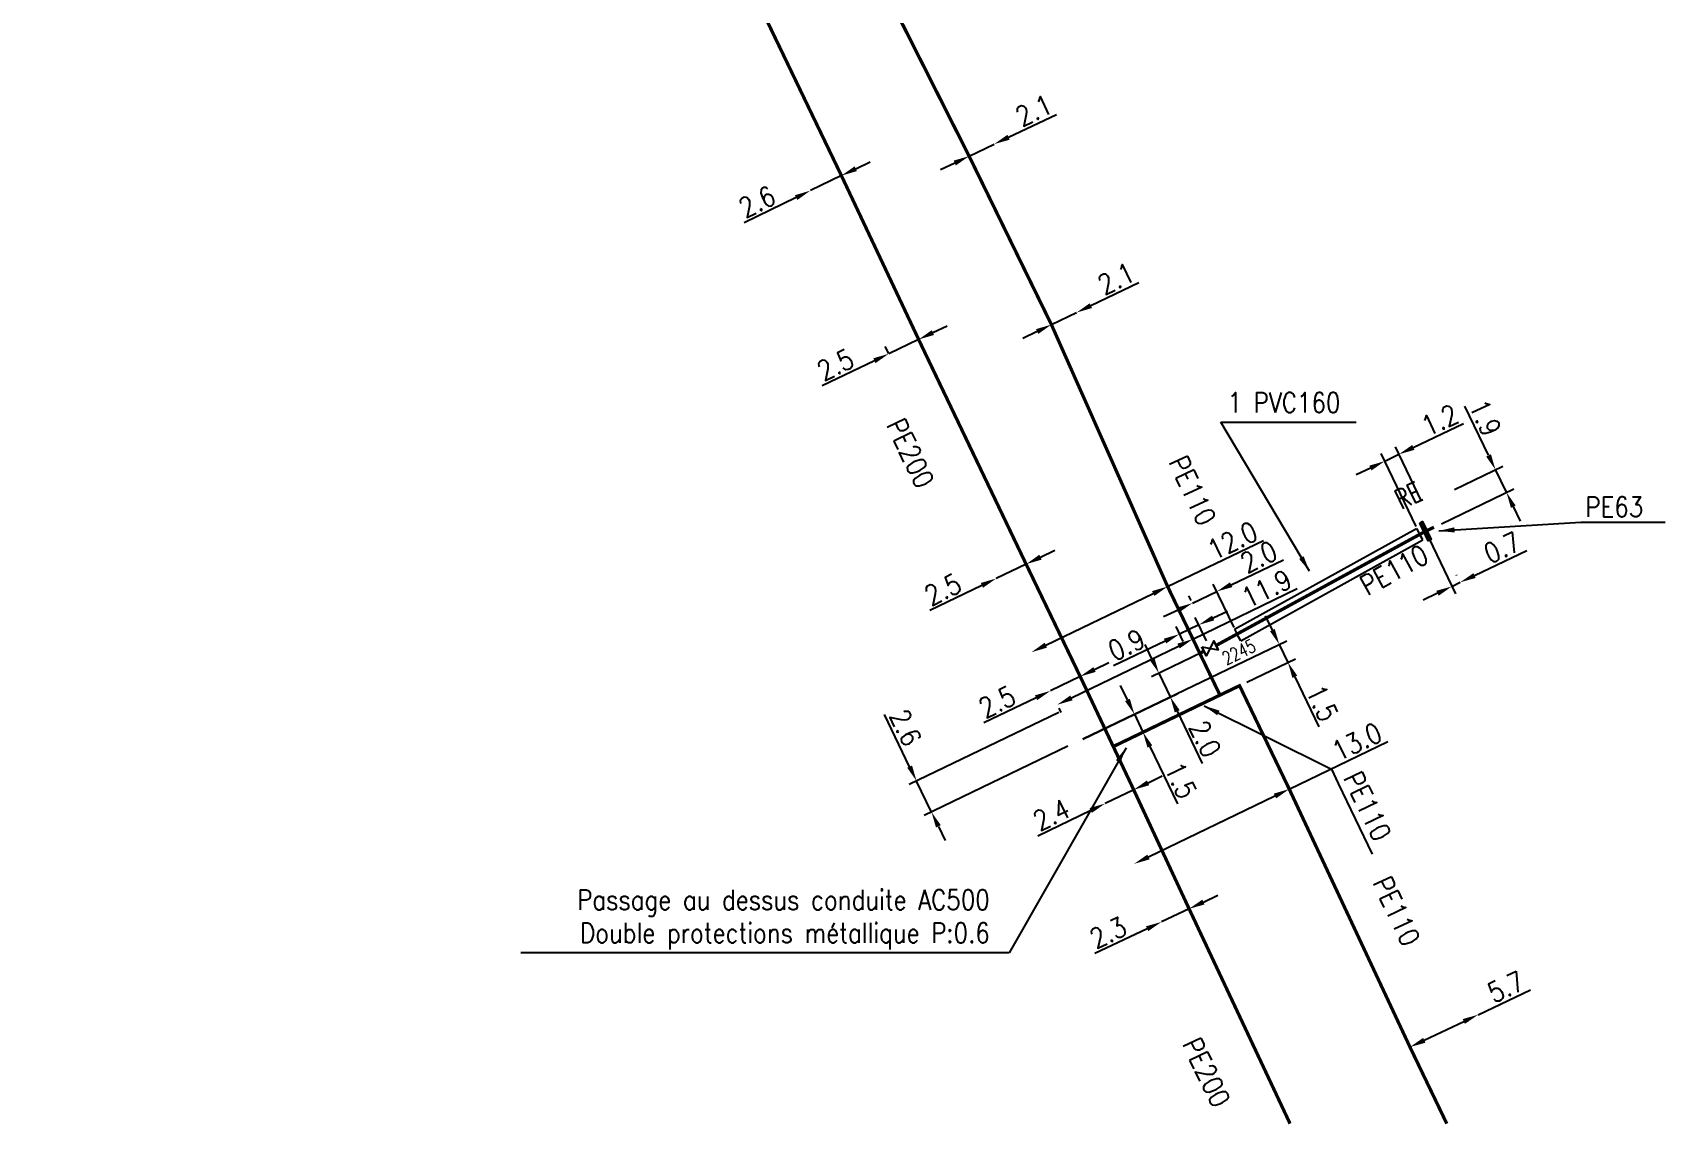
# Model space of a CAD drawing. Header units: millimetres. Extents: x 133343 to 134025, y 131000 to 131734.
# Drawn here: x 133834.5 to 133957.8, y 130999.9 to 131082.3 of the extents above; entities that cross this region are included whole.
import ezdxf
from ezdxf.enums import TextEntityAlignment as Align

# ---------------------------------------------------------------- set-up
doc = ezdxf.new("R2010")
doc.units = ezdxf.units.MM
doc.header["$PDMODE"] = 34
doc.linetypes.add('L_25_PE', pattern=[2000, 1000, 1000])
doc.layers.get('0').update_dxf_attribs({"linetype": 'CONTINUOUS'})
doc.layers.get('Defpoints').update_dxf_attribs({"linetype": 'CONTINUOUS'})
for name, color, linetype in [('L_150', 1, 'CONTINUOUS'), ('L_300', 7, 'CONTINUOUS'), ('L_340', 7, 'CONTINUOUS'), ('L_400', 7, 'CONTINUOUS'), ('L_420', 7, 'CONTINUOUS')]:
    doc.layers.add(name, color=color, linetype=linetype)
doc.styles.add('G_ROMANS', font='ROMANS.SHX', dxfattribs={"width": 0.75})
doc.styles.get("Standard").update_dxf_attribs({"font": 'romans.shx', "width": 0.85})
doc.dimstyles.get("Standard").update_dxf_attribs({"dimtxt": 1.5, "dimasz": 1.2, "dimexe": 0.625, "dimexo": 0.625, "dimgap": 0.25, "dimtad": 1, "dimdec": 1, "dimzin": 0, "dimdsep": 46, "dimtxsty": 'Standard', "dimcen": -0.5, "dimadec": 0, "dimazin": 0, "dimtfac": 1, "dimtdec": 1, "dimtmove": 0, "dimatfit": 3, "dimfxl": 0, "dimtolj": 1, "dimtzin": 0, "dimarcsym": 0})

# ---------------------------------------------------------------- blocks, each defined once
blk = doc.blocks.new('*D4')
at = {"layer": 'Defpoints', "color": 0, "linetype": 'Continuous', "transparency": 16777216}
for p in [(133937.66, 131050.5), (133939.62, 131046.41), (133939.22, 131044.48)]:
    blk.add_point(p, dxfattribs=at)
at = {"layer": 'L_400', "color": 0, "linetype": 'Continuous', "lineweight": -2, "transparency": 16777216}
for p, q in [((133938.74, 131051.01), (133942.52, 131052.82)), ((133938.95, 131045.04), (133936.32, 131050.55)), ((133936.59, 131049.98), (133937.66, 131050.5)), ((133939.35, 131046.97), (133937.39, 131051.06)), ((133935.5, 131049.46), (133934.42, 131048.95))]:
    blk.add_line(p, q, dxfattribs=at)
at = {"layer": 'L_400', "color": 0, "linetype": 'Continuous', "transparency": 16777216}
for points in [[(133938.66, 131051.2), (133938.83, 131050.83), (133937.66, 131050.5)], [(133935.42, 131049.64), (133935.59, 131049.28), (133936.59, 131049.98)]]:
    blk.add_solid(points, dxfattribs=at)
at = {"layer": 'L_400', "color": 0, "linetype": 'Continuous', "transparency": 16777216, "insert": (133940.74, 131053.08), "char_height": 1.5, "attachment_point": 5, "rotation": 25.5765}
blk.add_mtext('\\A1;1.2', dxfattribs=at)
blk = doc.blocks.new('L_300_05')
at = {"color": 0, "linetype": 'Continuous'}
for p, q in [((-1, 0.75), (-1, -0.75)), ((1, 0.75), (1, -0.75))]:
    blk.add_line(p, q, dxfattribs=at)
at = {"flags": 128}
blk.add_lwpolyline([(-1, 0.75), (1, -0.75), (1, 0.75), (-1, -0.75), (-1, 0.75)], dxfattribs=at)
at = {"color": 0, "linetype": 'Continuous', "style": 'G_ROMANS', "width": 0.75}
blk.add_attdef('NUM', text='', height=1.5, dxfattribs=at).set_placement((0, 2.75), align=Align.MIDDLE)
at = {"color": 0, "linetype": 'Continuous', "style": 'G_ROMANS', "width": 0.75, "flags": 3}
for tag, p in [('DEF_LEG', (0, -2.75)), ('DEF_COUP', (0, -5.25)), ('DEF_TYPE', (0, -7.75))]:
    blk.add_attdef(tag, text='', height=1.2, dxfattribs=at).set_placement(p, align=Align.MIDDLE)
blk = doc.blocks.new('L_340_21')
blk.add_hatch(color=256).paths.add_polyline_path([(0.125, 0.75), (-0.125, 0.75), (-0.125, -0.75), (0.125, -0.75)])
blk.add_lwpolyline([(-0.125, 0.75), (0.125, 0.75), (0.125, -0.75), (-0.125, -0.75)], close=True)
at = {"style": 'G_ROMANS', "width": 0.75, "flags": 8}
blk.add_attdef('RE', text='', height=1.5, dxfattribs=at).set_placement((0, 3), align=Align.MIDDLE)
at = {"color": 0, "linetype": 'Continuous', "style": 'G_ROMANS', "width": 0.75, "flags": 3}
for tag, p in [('DEF_LEG', (0, -4)), ('DEF_COUP', (0, -6)), ('DEF_TYPE', (0, -8))]:
    blk.add_attdef(tag, text='', height=1.2, dxfattribs=at).set_placement(p, align=Align.MIDDLE)
blk = doc.blocks.new('*D5')
at = {"layer": 'Defpoints', "color": 0, "linetype": 'Continuous', "transparency": 16777216}
for p in [(133939.66, 131044.69), (133942.28, 131040.84), (133942.3, 131040.8)]:
    blk.add_point(p, dxfattribs=at)
at = {"layer": 'L_340', "color": 0, "linetype": 'Continuous', "lineweight": -2, "transparency": 16777216}
for p, q in [((133939.93, 131044.12), (133941.92, 131039.97)), ((133943.37, 131041.35), (133947.31, 131043.24)), ((133941.65, 131040.53), (133942.28, 131040.84)), ((133942.03, 131041.36), (133942.01, 131041.4)), ((133940.57, 131040.01), (133939.49, 131039.5))]:
    blk.add_line(p, q, dxfattribs=at)
at = {"layer": 'L_340', "color": 0, "linetype": 'Continuous', "transparency": 16777216}
for points in [[(133940.48, 131040.2), (133940.66, 131039.83), (133941.65, 131040.53)], [(133943.28, 131041.53), (133943.45, 131041.17), (133942.28, 131040.84)]]:
    blk.add_solid(points, dxfattribs=at)
at = {"layer": 'L_340', "color": 0, "linetype": 'Continuous', "transparency": 16777216, "insert": (133945.45, 131043.46), "char_height": 1.5, "attachment_point": 5, "rotation": 25.5765}
blk.add_mtext('\\A1;0.7', dxfattribs=at)
blk = doc.blocks.new('*D6')
at = {"layer": 'Defpoints', "color": 0, "linetype": 'Continuous', "transparency": 16777216}
for p in [(133912.57, 131031.3), (133913.24, 131028.74), (133902.38, 131023.51)]:
    blk.add_point(p, dxfattribs=at)
at = {"layer": 'L_340', "color": 0, "linetype": 'Continuous', "lineweight": -2, "transparency": 16777216}
for p, q in [((133900.73, 131026.93), (133898.84, 131030.87)), ((133912, 131031.03), (133900.69, 131025.58)), ((133912.68, 131028.47), (133901.82, 131023.24)), ((133902.38, 131023.51), (133901.25, 131025.85)), ((133902.9, 131022.43), (133903.42, 131021.35))]:
    blk.add_line(p, q, dxfattribs=at)
at = {"layer": 'L_340', "color": 0, "linetype": 'Continuous', "transparency": 16777216}
for points in [[(133900.91, 131027.02), (133900.55, 131026.85), (133901.25, 131025.85)], [(133903.08, 131022.52), (133902.72, 131022.34), (133902.38, 131023.51)]]:
    blk.add_solid(points, dxfattribs=at)
at = {"layer": 'L_340', "color": 0, "linetype": 'Continuous', "transparency": 16777216, "insert": (133900.43, 131029.88), "char_height": 1.5, "attachment_point": 5, "rotation": 295.7158}
blk.add_mtext('\\A1;2.6', dxfattribs=at)
blk = doc.blocks.new('*D7')
at = {"layer": 'Defpoints', "color": 0, "linetype": 'Continuous', "transparency": 16777216}
for p in [(133944.94, 131049.34), (133941.28, 131047.57), (133940.3, 131044.99)]:
    blk.add_point(p, dxfattribs=at)
at = {"layer": 'L_150', "color": 0, "linetype": 'Continuous', "lineweight": -2, "transparency": 16777216}
for p, q in [((133944.42, 131050.42), (133942.63, 131054.14)), ((133941.84, 131047.84), (133945.51, 131049.61)), ((133945.77, 131047.63), (133944.94, 131049.34)), ((133940.86, 131045.26), (133946.33, 131047.9)), ((133946.29, 131046.55), (133946.81, 131045.46))]:
    blk.add_line(p, q, dxfattribs=at)
at = {"layer": 'L_150', "color": 0, "linetype": 'Continuous', "transparency": 16777216}
for points in [[(133944.6, 131050.51), (133944.24, 131050.33), (133944.94, 131049.34)], [(133946.47, 131046.63), (133946.11, 131046.46), (133945.77, 131047.63)]]:
    blk.add_solid(points, dxfattribs=at)
at = {"layer": 'L_150', "color": 0, "linetype": 'Continuous', "transparency": 16777216, "insert": (133944.17, 131053.25), "char_height": 1.5, "attachment_point": 5, "rotation": 295.7158}
blk.add_mtext('\\A1;1.9', dxfattribs=at)
blk = doc.blocks.new('*D8')
at = {"layer": 'Defpoints', "color": 0, "linetype": 'Continuous', "transparency": 16777216}
for p in [(133923.92, 131040.15), (133922.24, 131038.91), (133925.48, 131036.86)]:
    blk.add_point(p, dxfattribs=at)
at = {"layer": 'L_400', "color": 0, "linetype": 'Continuous', "lineweight": -2, "transparency": 16777216}
for p, q in [((133925, 131040.66), (133928.95, 131042.54)), ((133925.22, 131037.42), (133923.65, 131040.71)), ((133921.97, 131039.47), (133921.8, 131039.83)), ((133922.07, 131039.27), (133923.92, 131040.15)), ((133920.99, 131038.75), (133919.9, 131038.23))]:
    blk.add_line(p, q, dxfattribs=at)
at = {"layer": 'L_400', "color": 0, "linetype": 'Continuous', "transparency": 16777216}
for points in [[(133924.91, 131040.84), (133925.09, 131040.48), (133923.92, 131040.15)], [(133920.9, 131038.93), (133921.07, 131038.57), (133922.07, 131039.27)]]:
    blk.add_solid(points, dxfattribs=at)
at = {"layer": 'L_400', "color": 0, "linetype": 'Continuous', "transparency": 16777216, "insert": (133927.08, 131042.76), "char_height": 1.5, "attachment_point": 5, "rotation": 25.4976}
blk.add_mtext('\\A1;2.0', dxfattribs=at)
blk = doc.blocks.new('*D153')
at = {"layer": 'Defpoints', "color": 0, "linetype": 'Continuous', "transparency": 16777216}
for p in [(133895.58, 131071.52), (133893.24, 131070.39), (133893.24, 131070.39)]:
    blk.add_point(p, dxfattribs=at)
at = {"layer": 'L_150', "color": 0, "linetype": 'Continuous', "lineweight": -2, "transparency": 16777216}
for p, q in [((133896.66, 131072.04), (133897.74, 131072.56)), ((133895.58, 131071.52), (133893.24, 131070.39)), ((133892.16, 131069.86), (133888.23, 131067.96))]:
    blk.add_line(p, q, dxfattribs=at)
at = {"layer": 'L_150', "color": 0, "linetype": 'Continuous', "transparency": 16777216}
for points in [[(133896.58, 131072.22), (133896.75, 131071.86), (133895.58, 131071.52)], [(133892.07, 131070.04), (133892.25, 131069.68), (133893.24, 131070.39)]]:
    blk.add_solid(points, dxfattribs=at)
at = {"layer": 'L_150', "color": 0, "linetype": 'Continuous', "transparency": 16777216, "insert": (133889.22, 131069.55), "char_height": 1.5, "attachment_point": 5, "rotation": 25.7765}
blk.add_mtext('\\A1;2.6', dxfattribs=at)
blk = doc.blocks.new('*D154')
at = {"layer": 'Defpoints', "color": 0, "linetype": 'Continuous', "transparency": 16777216}
for p in [(133899.15, 131058.08), (133901.67, 131058.61), (133899.42, 131057.53)]:
    blk.add_point(p, dxfattribs=at)
at = {"layer": 'L_150', "color": 0, "linetype": 'Continuous', "lineweight": -2, "transparency": 16777216}
for p, q in [((133901.41, 131059.16), (133899.15, 131058.08)), ((133901.4, 131059.18), (133901.14, 131059.73)), ((133902.49, 131059.68), (133903.57, 131060.2)), ((133899.15, 131058.09), (133898.88, 131058.64)), ((133898.07, 131057.56), (133894.13, 131055.66))]:
    blk.add_line(p, q, dxfattribs=at)
at = {"layer": 'L_150', "color": 0, "linetype": 'Continuous', "transparency": 16777216}
for points in [[(133902.4, 131059.86), (133902.57, 131059.5), (133901.41, 131059.16)], [(133897.99, 131057.74), (133898.16, 131057.38), (133899.15, 131058.08)]]:
    blk.add_solid(points, dxfattribs=at)
at = {"layer": 'L_150', "color": 0, "linetype": 'Continuous', "transparency": 16777216, "insert": (133895.13, 131057.25), "char_height": 1.5, "attachment_point": 5, "rotation": 25.7158}
blk.add_mtext('\\A1;2.5', dxfattribs=at)
blk = doc.blocks.new('*D155')
at = {"layer": 'Defpoints', "color": 0, "linetype": 'Continuous', "transparency": 16777216}
for p in [(133909.52, 131042.21), (133907.27, 131041.13), (133907.27, 131041.13)]:
    blk.add_point(p, dxfattribs=at)
at = {"layer": 'L_150', "color": 0, "linetype": 'Continuous', "lineweight": -2, "transparency": 16777216}
for p, q in [((133910.6, 131042.74), (133911.68, 131043.26)), ((133909.52, 131042.21), (133907.27, 131041.13)), ((133906.19, 131040.61), (133902.25, 131038.71))]:
    blk.add_line(p, q, dxfattribs=at)
at = {"layer": 'L_150', "color": 0, "linetype": 'Continuous', "transparency": 16777216}
for points in [[(133910.52, 131042.92), (133910.69, 131042.55), (133909.52, 131042.21)], [(133906.1, 131040.79), (133906.27, 131040.43), (133907.27, 131041.13)]]:
    blk.add_solid(points, dxfattribs=at)
at = {"layer": 'L_150', "color": 0, "linetype": 'Continuous', "transparency": 16777216, "insert": (133903.24, 131040.3), "char_height": 1.5, "attachment_point": 5, "rotation": 25.7158}
blk.add_mtext('\\A1;2.5', dxfattribs=at)
blk = doc.blocks.new('*D156')
at = {"layer": 'Defpoints', "color": 0, "linetype": 'Continuous', "transparency": 16777216}
for p in [(133913.6, 131033.74), (133911.35, 131032.65), (133911.35, 131032.65)]:
    blk.add_point(p, dxfattribs=at)
at = {"layer": 'L_150', "color": 0, "linetype": 'Continuous', "lineweight": -2, "transparency": 16777216}
for p, q in [((133914.69, 131034.26), (133915.77, 131034.78)), ((133913.6, 131033.74), (133911.35, 131032.65)), ((133910.27, 131032.13), (133906.33, 131030.24))]:
    blk.add_line(p, q, dxfattribs=at)
at = {"layer": 'L_150', "color": 0, "linetype": 'Continuous', "transparency": 16777216}
for points in [[(133914.6, 131034.44), (133914.77, 131034.08), (133913.6, 131033.74)], [(133910.18, 131032.31), (133910.36, 131031.95), (133911.35, 131032.65)]]:
    blk.add_solid(points, dxfattribs=at)
at = {"layer": 'L_150', "color": 0, "linetype": 'Continuous', "transparency": 16777216, "insert": (133907.33, 131031.82), "char_height": 1.5, "attachment_point": 5, "rotation": 25.7158}
blk.add_mtext('\\A1;2.5', dxfattribs=at)
blk = doc.blocks.new('*D157')
at = {"layer": 'Defpoints', "color": 0, "linetype": 'Continuous', "transparency": 16777216}
for p in [(133920.2, 131040.52), (133909.93, 131035.57), (133909.93, 131035.57)]:
    blk.add_point(p, dxfattribs=at)
at = {"layer": 'L_150', "color": 0, "linetype": 'Continuous', "lineweight": -2, "transparency": 16777216}
for p, q in [((133920.2, 131040.52), (133927.43, 131044)), ((133911.01, 131036.09), (133919.12, 131040))]:
    blk.add_line(p, q, dxfattribs=at)
at = {"layer": 'L_150', "color": 0, "linetype": 'Continuous', "transparency": 16777216}
for points in [[(133919.03, 131040.18), (133919.21, 131039.82), (133920.2, 131040.52)], [(133910.92, 131036.28), (133911.1, 131035.91), (133909.93, 131035.57)]]:
    blk.add_solid(points, dxfattribs=at)
at = {"layer": 'L_150', "color": 0, "linetype": 'Continuous', "transparency": 16777216, "insert": (133925.1, 131043.99), "char_height": 1.5, "attachment_point": 5, "rotation": 25.7158}
blk.add_mtext('\\A1;12.0', dxfattribs=at)
blk = doc.blocks.new('*D158')
at = {"layer": 'Defpoints', "color": 0, "linetype": 'Continuous', "transparency": 16777216}
for p in [(133917.69, 131030.89), (133913.24, 131028.74), (133916.1, 131028.45)]:
    blk.add_point(p, dxfattribs=at)
at = {"layer": 'L_150', "color": 0, "linetype": 'Continuous', "lineweight": -2, "transparency": 16777216}
for p, q in [((133917.17, 131031.97), (133916.65, 131033.05)), ((133913.81, 131029.02), (133918.25, 131031.16)), ((133917.69, 131030.89), (133918.34, 131029.53)), ((133916.66, 131028.73), (133918.91, 131029.81)), ((133918.86, 131028.45), (133920.95, 131024.12))]:
    blk.add_line(p, q, dxfattribs=at)
at = {"layer": 'L_150', "color": 0, "linetype": 'Continuous', "transparency": 16777216}
for points in [[(133917.35, 131032.05), (133916.99, 131031.88), (133917.69, 131030.89)], [(133919.04, 131028.54), (133918.68, 131028.37), (133918.34, 131029.53)]]:
    blk.add_solid(points, dxfattribs=at)
at = {"layer": 'L_150', "color": 0, "linetype": 'Continuous', "transparency": 16777216, "insert": (133921.2, 131025.9), "char_height": 1.5, "attachment_point": 5, "rotation": 295.7158}
blk.add_mtext('\\A1;1.5', dxfattribs=at)
blk = doc.blocks.new('*D159')
at = {"layer": 'Defpoints', "color": 0, "linetype": 'Continuous', "transparency": 16777216}
for p in [(133928.63, 131036.15), (133925.63, 131033.04), (133913.24, 131028.74)]:
    blk.add_point(p, dxfattribs=at)
at = {"layer": 'L_150', "color": 0, "linetype": 'Continuous', "lineweight": -2, "transparency": 16777216}
for p, q in [((133928.11, 131037.23), (133927.59, 131038.32)), ((133913.81, 131029.02), (133929.19, 131036.42)), ((133928.63, 131036.15), (133929.28, 131034.8)), ((133926.19, 131033.31), (133929.84, 131035.07)), ((133929.8, 131033.72), (133931.62, 131029.95))]:
    blk.add_line(p, q, dxfattribs=at)
at = {"layer": 'L_150', "color": 0, "linetype": 'Continuous', "transparency": 16777216}
for points in [[(133928.29, 131037.32), (133927.93, 131037.15), (133928.63, 131036.15)], [(133929.98, 131033.81), (133929.62, 131033.63), (133929.28, 131034.8)]]:
    blk.add_solid(points, dxfattribs=at)
at = {"layer": 'L_150', "color": 0, "linetype": 'Continuous', "transparency": 16777216, "insert": (133931.87, 131031.73), "char_height": 1.5, "attachment_point": 5, "rotation": 295.7158}
blk.add_mtext('\\A1;1.5', dxfattribs=at)
blk = doc.blocks.new('*D160')
at = {"layer": 'Defpoints', "color": 0, "linetype": 'Continuous', "transparency": 16777216}
for p in [(133917.64, 131025.19), (133915.48, 131024.15), (133915.48, 131024.15)]:
    blk.add_point(p, dxfattribs=at)
at = {"layer": 'L_150', "color": 0, "linetype": 'Continuous', "lineweight": -2, "transparency": 16777216}
for p, q in [((133918.72, 131025.71), (133919.8, 131026.23)), ((133917.64, 131025.19), (133915.48, 131024.15)), ((133914.4, 131023.63), (133910.41, 131021.7))]:
    blk.add_line(p, q, dxfattribs=at)
at = {"layer": 'L_150', "color": 0, "linetype": 'Continuous', "transparency": 16777216}
for points in [[(133918.64, 131025.89), (133918.81, 131025.53), (133917.64, 131025.19)], [(133914.31, 131023.81), (133914.49, 131023.45), (133915.48, 131024.15)]]:
    blk.add_solid(points, dxfattribs=at)
at = {"layer": 'L_150', "color": 0, "linetype": 'Continuous', "transparency": 16777216, "insert": (133911.43, 131023.31), "char_height": 1.5, "attachment_point": 5, "rotation": 25.7158}
blk.add_mtext('\\A1;2.4', dxfattribs=at)
blk = doc.blocks.new('*D161')
at = {"layer": 'Defpoints', "color": 0, "linetype": 'Continuous', "transparency": 16777216}
for p in [(133929.38, 131025.24), (133917.67, 131019.6), (133917.67, 131019.6)]:
    blk.add_point(p, dxfattribs=at)
at = {"layer": 'L_150', "color": 0, "linetype": 'Continuous', "lineweight": -2, "transparency": 16777216}
for p, q in [((133929.38, 131025.24), (133936.82, 131028.82)), ((133918.75, 131020.12), (133928.3, 131024.72))]:
    blk.add_line(p, q, dxfattribs=at)
at = {"layer": 'L_150', "color": 0, "linetype": 'Continuous', "transparency": 16777216}
for points in [[(133928.22, 131024.9), (133928.39, 131024.54), (133929.38, 131025.24)], [(133918.67, 131020.3), (133918.84, 131019.94), (133917.67, 131019.6)]]:
    blk.add_solid(points, dxfattribs=at)
at = {"layer": 'L_150', "color": 0, "linetype": 'Continuous', "transparency": 16777216, "insert": (133934.49, 131028.81), "char_height": 1.5, "attachment_point": 5, "rotation": 25.7158}
blk.add_mtext('\\A1;13.0', dxfattribs=at)
blk = doc.blocks.new('*D162')
at = {"layer": 'Defpoints', "color": 0, "linetype": 'Continuous', "transparency": 16777216}
for p in [(133921.82, 131016.21), (133919.74, 131015.22), (133919.74, 131015.22)]:
    blk.add_point(p, dxfattribs=at)
at = {"layer": 'L_150', "color": 0, "linetype": 'Continuous', "lineweight": -2, "transparency": 16777216}
for p, q in [((133922.9, 131016.72), (133923.99, 131017.23)), ((133921.82, 131016.21), (133919.74, 131015.22)), ((133918.66, 131014.71), (133914.7, 131012.84))]:
    blk.add_line(p, q, dxfattribs=at)
at = {"layer": 'L_150', "color": 0, "linetype": 'Continuous', "transparency": 16777216}
for points in [[(133922.82, 131016.9), (133922.99, 131016.54), (133921.82, 131016.21)], [(133918.57, 131014.89), (133918.74, 131014.53), (133919.74, 131015.22)]]:
    blk.add_solid(points, dxfattribs=at)
at = {"layer": 'L_150', "color": 0, "linetype": 'Continuous', "transparency": 16777216, "insert": (133915.71, 131014.42), "char_height": 1.5, "attachment_point": 5, "rotation": 25.3214}
blk.add_mtext('\\A1;2.3', dxfattribs=at)
blk = doc.blocks.new('*D167')
at = {"layer": 'Defpoints', "color": 0, "linetype": 'Continuous', "transparency": 16777216}
for p in [(133907.11, 131073.9), (133907.11, 131073.9), (133905.22, 131072.99)]:
    blk.add_point(p, dxfattribs=at)
at = {"layer": 'L_150', "color": 0, "linetype": 'Continuous', "lineweight": -2, "transparency": 16777216}
for p, q in [((133908.2, 131074.42), (133911.81, 131076.14)), ((133905.22, 131072.99), (133907.11, 131073.9)), ((133904.14, 131072.47), (133903.05, 131071.96))]:
    blk.add_line(p, q, dxfattribs=at)
at = {"layer": 'L_150', "color": 0, "linetype": 'Continuous', "transparency": 16777216}
for points in [[(133908.11, 131074.6), (133908.28, 131074.23), (133907.11, 131073.9)], [(133904.05, 131072.65), (133904.22, 131072.29), (133905.22, 131072.99)]]:
    blk.add_solid(points, dxfattribs=at)
at = {"layer": 'L_150', "color": 0, "linetype": 'Continuous', "transparency": 16777216, "insert": (133910.11, 131076.44), "char_height": 1.5, "attachment_point": 5, "rotation": 25.5473}
blk.add_mtext('\\A1;2.1', dxfattribs=at)
blk = doc.blocks.new('*D168')
at = {"layer": 'Defpoints', "color": 0, "linetype": 'Continuous', "transparency": 16777216}
for p in [(133911.43, 131060.28), (133913.33, 131061.19), (133913.33, 131061.19)]:
    blk.add_point(p, dxfattribs=at)
at = {"layer": 'L_150', "color": 0, "linetype": 'Continuous', "lineweight": -2, "transparency": 16777216}
for p, q in [((133914.41, 131061.71), (133918.02, 131063.45)), ((133911.43, 131060.28), (133913.33, 131061.19)), ((133910.35, 131059.76), (133909.27, 131059.24))]:
    blk.add_line(p, q, dxfattribs=at)
at = {"layer": 'L_150', "color": 0, "linetype": 'Continuous', "transparency": 16777216}
for points in [[(133914.32, 131061.89), (133914.49, 131061.53), (133913.33, 131061.19)], [(133910.27, 131059.94), (133910.44, 131059.58), (133911.43, 131060.28)]]:
    blk.add_solid(points, dxfattribs=at)
at = {"layer": 'L_150', "color": 0, "linetype": 'Continuous', "transparency": 16777216, "insert": (133916.32, 131063.75), "char_height": 1.5, "attachment_point": 5, "rotation": 25.7445}
blk.add_mtext('\\A1;2.1', dxfattribs=at)
blk = doc.blocks.new('*D169')
at = {"layer": 'Defpoints', "color": 0, "linetype": 'Continuous', "transparency": 16777216}
for p in [(133943.64, 131008.22), (133943.64, 131008.22), (133938.49, 131005.78)]:
    blk.add_point(p, dxfattribs=at)
at = {"layer": 'L_150', "color": 0, "linetype": 'Continuous', "lineweight": -2, "transparency": 16777216}
for p, q in [((133943.64, 131008.22), (133947.59, 131010.09)), ((133939.57, 131006.29), (133942.55, 131007.71))]:
    blk.add_line(p, q, dxfattribs=at)
at = {"layer": 'L_150', "color": 0, "linetype": 'Continuous', "transparency": 16777216}
for points in [[(133942.47, 131007.89), (133942.64, 131007.53), (133943.64, 131008.22)], [(133939.48, 131006.47), (133939.66, 131006.11), (133938.49, 131005.78)]]:
    blk.add_solid(points, dxfattribs=at)
at = {"layer": 'L_150', "color": 0, "linetype": 'Continuous', "transparency": 16777216, "insert": (133945.73, 131010.32), "char_height": 1.5, "attachment_point": 5, "rotation": 25.3721}
blk.add_mtext('\\A1;5.7', dxfattribs=at)
blk = doc.blocks.new('*D172')
at = {"layer": 'Defpoints', "color": 0, "linetype": 'Continuous', "transparency": 16777216}
for p in [(133923.41, 131035.85), (133920.4, 131032.19), (133913.23, 131028.74)]:
    blk.add_point(p, dxfattribs=at)
at = {"layer": 'L_300', "color": 0, "linetype": 'Continuous', "lineweight": -2, "transparency": 16777216}
for p, q in [((133919.02, 131035.07), (133918.5, 131036.15)), ((133922.84, 131035.58), (133918.98, 131033.72)), ((133919.54, 131033.99), (133920.4, 131032.19)), ((133913.8, 131029.01), (133920.97, 131032.46)), ((133920.92, 131031.11), (133922.82, 131027.17))]:
    blk.add_line(p, q, dxfattribs=at)
at = {"layer": 'L_300', "color": 0, "linetype": 'Continuous', "transparency": 16777216}
for points in [[(133919.2, 131035.16), (133918.84, 131034.98), (133919.54, 131033.99)], [(133921.11, 131031.2), (133920.74, 131031.02), (133920.4, 131032.19)]]:
    blk.add_solid(points, dxfattribs=at)
at = {"layer": 'L_300', "color": 0, "linetype": 'Continuous', "transparency": 16777216, "insert": (133923.03, 131029.04), "char_height": 1.5, "attachment_point": 5, "rotation": 295.7158}
blk.add_mtext('\\A1;2.0', dxfattribs=at)
blk = doc.blocks.new('*D173')
at = {"layer": 'Defpoints', "color": 0, "linetype": 'Continuous', "transparency": 16777216}
for p in [(133922.63, 131035.48), (133911.71, 131031.91), (133911.86, 131031.6)]:
    blk.add_point(p, dxfattribs=at)
at = {"layer": 'L_150', "color": 0, "linetype": 'Continuous', "lineweight": -2, "transparency": 16777216}
for p, q in [((133922.11, 131036.56), (133929.97, 131040.37)), ((133922.35, 131036.05), (133921.83, 131037.12)), ((133912.94, 131032.12), (133921.03, 131036.03)), ((133911.98, 131031.35), (133912.14, 131031.03))]:
    blk.add_line(p, q, dxfattribs=at)
at = {"layer": 'L_150', "color": 0, "linetype": 'Continuous', "transparency": 16777216}
for points in [[(133920.94, 131036.21), (133921.11, 131035.85), (133922.11, 131036.56)], [(133912.86, 131032.3), (133913.03, 131031.94), (133911.86, 131031.6)]]:
    blk.add_solid(points, dxfattribs=at)
at = {"layer": 'L_150', "color": 0, "linetype": 'Continuous', "transparency": 16777216, "insert": (133927.67, 131040.37), "char_height": 1.5, "attachment_point": 5, "rotation": 25.8404}
blk.add_mtext('\\A1;11.9', dxfattribs=at)
blk = doc.blocks.new('*D181')
at = {"layer": 'Defpoints', "color": 0, "linetype": 'Continuous', "transparency": 16777216}
for p in [(133920.54, 131038.08), (133921.09, 131036.93), (133923.41, 131035.85)]:
    blk.add_point(p, dxfattribs=at)
at = {"layer": 'L_300', "color": 0, "linetype": 'Continuous', "lineweight": -2, "transparency": 16777216}
for p, q in [((133923.14, 131036.42), (133922.29, 131038.19)), ((133923.64, 131038.15), (133924.72, 131038.67)), ((133920.81, 131037.51), (133921.36, 131036.37)), ((133922.56, 131037.63), (133921.09, 131036.93)), ((133920.01, 131036.41), (133916.12, 131034.55))]:
    blk.add_line(p, q, dxfattribs=at)
at = {"layer": 'L_300', "color": 0, "linetype": 'Continuous', "transparency": 16777216}
for points in [[(133923.55, 131038.33), (133923.72, 131037.97), (133922.56, 131037.63)], [(133919.92, 131036.59), (133920.1, 131036.23), (133921.09, 131036.93)]]:
    blk.add_solid(points, dxfattribs=at)
at = {"layer": 'L_300', "color": 0, "linetype": 'Continuous', "transparency": 16777216, "insert": (133917.09, 131036.13), "char_height": 1.5, "attachment_point": 5, "rotation": 25.5765}
blk.add_mtext('\\A1;0.9', dxfattribs=at)

msp = doc.modelspace()

# ---------------------------------------------------------------- linework, layer by layer
at = {"layer": 'L_150', "linetype": 'L_25_PE', "const_width": 0.25, "flags": 128}
for points in [[(133929.44, 131000), (133921.82, 131016.21), (133917.64, 131025.19), (133913.6, 131033.74), (133909.52, 131042.21), (133901.67, 131058.61), (133895.58, 131071.52), (133888.05, 131087.18), (133880.43, 131103), (133870.92, 131123.08), (133865.63, 131134.19), (133859.27, 131144.8), (133851.05, 131151.95), (133843.14, 131160.98), (133839.47, 131165.21), (133834.67, 131171.23)], [(133939.66, 131044.69), (133939.66, 131044.69), (133939.66, 131044.69), (133923.85, 131036.07)], [(133939.66, 131044.69), (133940.3, 131044.99)], [(133922.95, 131035.65), (133922.63, 131035.48)], [(133924.15, 131032.33), (133916.1, 131028.45)]]:
    msp.add_lwpolyline(points, dxfattribs=at)
at = {"layer": 'L_150', "linetype": 'L_25_PE', "flags": 128}
msp.add_lwpolyline([(133941.27, 131000, 0.25, 0.25, 0), (133938.49, 131005.78, 0.25, 0.25, 0), (133929.38, 131025.24, 0.25, 0.25, 0), (133925.63, 131033.04, 0.25, 0.25, 0), (133924.15, 131032.33, 0.25, 0.25, 0), (133922.63, 131035.48, 0.25, 0.25, 0), (133920.2, 131040.52, 0.25, 0.25, 0), (133911.43, 131060.28, 0.25, 0.25, 0), (133905.22, 131072.99, 0.25, 0.25, 0), (133898.95, 131085.4, 0.25, 0.25, 0), (133881.36, 131122.61, 0.25, 0.25, 0), (133879.01, 131128.27, 0.25, 0.25, 0), (133877.4, 131133.99, 0.25, 0.25, 0), (133875.09, 131138.85, 0, 0, 0)], format="xyseb", dxfattribs=at)
at = {"layer": 'L_400', "color": 7}
for p, q in [((133925.24, 131037.3), (133938.98, 131044.91)), ((133938.98, 131044.91), (133939.22, 131044.48)), ((133939.46, 131044.04), (133939.22, 131044.48)), ((133925.73, 131036.42), (133939.46, 131044.04)), ((133925.24, 131037.3), (133925.48, 131036.86)), ((133925.73, 131036.42), (133925.48, 131036.86))]:
    msp.add_line(p, q, dxfattribs=at)

# ---------------------------------------------------------------- block references
at = {"layer": 'L_300'}
ref = msp.add_blockref('L_300_05', (133923.4, 131035.86), dxfattribs=dict(at, xscale=0.5, yscale=0.5, zscale=0.5, rotation=25.71576134924717))
ref.add_attrib('NUM', '2245', dxfattribs={"layer": '0', "color": 0, "height": 1, "rotation": 25.7158, "style": 'G_ROMANS', "width": 0.75}).set_placement((133925.58, 131035.58), align=Align.MIDDLE)
at = {"layer": 'L_340', "rotation": 25.57645673585406}
msp.add_blockref('L_340_21', (133939.66, 131044.69), dxfattribs=at).add_auto_attribs({'RE': 'RE'})

# ---------------------------------------------------------------- texts
at = {"layer": 'L_150', "linetype": 'Continuous', "width": 0.85}
for s, rotation, p in [('PE200', 295.3384, (133900.79, 131050.58)), ('PE110', 295.1856, (133922.08, 131047.76)), ('PE110', 28.8508, (133937.29, 131041.77)), ('PE110', 295.1856, (133937.48, 131016.03)), ('PE200', 295.6664, (133923.13, 131003.87))]:
    msp.add_text(s, height=1.5, rotation=rotation, dxfattribs=at).set_placement(p, align=Align.MIDDLE)
msp.add_text('PE63', height=1.5, dxfattribs=at).set_placement((133953.91, 131046.53), align=Align.MIDDLE)
at = {"layer": 'L_150', "linetype": 'Continuous', "insert": (133933.43, 131026.09), "char_height": 1.5, "attachment_point": 7, "rotation": 295.5765}
msp.add_mtext('\\A1;PE110', dxfattribs=at)
at = {"layer": 'L_400', "linetype": 'Continuous', "width": 0.85}
msp.add_text('1 PVC160', height=1.5, dxfattribs=at).set_placement((133928.98, 131054.4), align=Align.MIDDLE)
at = {"layer": 'L_420', "linetype": 'Continuous', "insert": (133906.78, 131013.14), "char_height": 1.5, "attachment_point": 9}
msp.add_mtext('\\A1;Passage au dessus conduite AC500\\PDouble protections métallique P:0.6', dxfattribs=at)

# ---------------------------------------------------------------- dimensions: what is measured, and where the dimension line sits
at = {"layer": 'L_150', "linetype": 'Continuous'}
for base, p1, p2, angle, picture, middle in [((133907.11, 131073.9), (133905.22, 131072.99), (133907.11, 131073.9), 205.5473, '*D167', (133910.55, 131075.54)), ((133893.24, 131070.39), (133895.58, 131071.52), (133893.24, 131070.39), 25.7765, '*D153', (133889.65, 131068.65)), ((133913.33, 131061.19), (133911.43, 131060.28), (133913.33, 131061.19), 205.7445, '*D168', (133916.75, 131062.84)), ((133899.15, 131058.08), (133901.67, 131058.61), (133899.42, 131057.53), 25.7158, '*D154', (133895.56, 131056.35)), ((133944.94, 131049.34), (133940.3, 131044.99), (133941.28, 131047.57), 115.7158, '*D7', (133943.27, 131052.82)), ((133907.27, 131041.13), (133909.52, 131042.21), (133907.27, 131041.13), 25.7158, '*D155', (133903.68, 131039.4)), ((133928.63, 131036.15), (133925.63, 131033.04), (133913.24, 131028.74), 295.7158, '*D159', (133930.97, 131031.29)), ((133911.35, 131032.65), (133913.6, 131033.74), (133911.35, 131032.65), 25.7158, '*D156', (133907.76, 131030.92)), ((133917.69, 131030.89), (133916.1, 131028.45), (133913.24, 131028.74), 295.7158, '*D158', (133920.3, 131025.46)), ((133917.67, 131019.6), (133929.38, 131025.24), (133917.67, 131019.6), 25.7158, '*D161', (133934.93, 131027.91)), ((133915.48, 131024.15), (133917.64, 131025.19), (133915.48, 131024.15), 25.7158, '*D160', (133911.86, 131022.41)), ((133919.74, 131015.22), (133921.82, 131016.21), (133919.74, 131015.22), 25.3214, '*D162', (133916.14, 131013.52)), ((133943.64, 131008.22), (133938.49, 131005.78), (133943.64, 131008.22), 205.3721, '*D169', (133946.15, 131009.41))]:
    dim = msp.add_linear_dim(base=base, p1=p1, p2=p2, angle=angle, dimstyle='Standard', dxfattribs=at)
    dim.commit()
    dim.dimension.update_dxf_attribs({"geometry": picture, "text_midpoint": middle, "dimtype": 160})
for base, p1, p2, angle, text, picture, middle in [((133909.93, 131035.57), (133920.2, 131040.52), (133909.93, 131035.57), 25.7158, '12.0', '*D157', (133925.53, 131043.09)), ((133911.86, 131031.6), (133922.63, 131035.48), (133911.71, 131031.91), 25.8404, '11.9', '*D173', (133928.11, 131039.47))]:
    dim = msp.add_linear_dim(base=base, p1=p1, p2=p2, angle=angle, text=text, dimstyle='Standard', dxfattribs=at)
    dim.commit()
    dim.dimension.update_dxf_attribs({"geometry": picture, "text_midpoint": middle, "dimtype": 160})
at = {"layer": 'L_300', "linetype": 'Continuous'}
dim = msp.add_linear_dim(base=(133921.09, 131036.93), p1=(133923.41, 131035.85), p2=(133920.54, 131038.08), angle=25.5765, text='0.9', dimstyle='Standard', override={"dimatfit": 0}, dxfattribs=at)
dim.commit()
dim.dimension.update_dxf_attribs({"geometry": '*D181', "text_midpoint": (133917.53, 131035.22), "dimtype": 160})
dim = msp.add_linear_dim(base=(133920.4, 131032.19), p1=(133923.41, 131035.85), p2=(133913.23, 131028.74), angle=115.7158, dimstyle='Standard', dxfattribs=at)
dim.commit()
dim.dimension.update_dxf_attribs({"geometry": '*D172', "text_midpoint": (133922.13, 131028.6), "dimtype": 160})
at = {"layer": 'L_340', "linetype": 'Continuous'}
for base, p1, p2, angle, picture, middle in [((133942.28, 131040.84), (133939.66, 131044.69), (133942.3, 131040.8), 25.5765, '*D5', (133945.88, 131042.56)), ((133902.38, 131023.51), (133912.57, 131031.3), (133913.24, 131028.74), 115.7158, '*D6', (133899.52, 131029.44))]:
    dim = msp.add_linear_dim(base=base, p1=p1, p2=p2, angle=angle, dimstyle='Standard', dxfattribs=at)
    dim.commit()
    dim.dimension.update_dxf_attribs({"geometry": picture, "text_midpoint": middle, "dimtype": 160})
at = {"layer": 'L_400', "linetype": 'Continuous'}
for base, p1, p2, angle, picture, middle in [((133937.66, 131050.5), (133939.22, 131044.48), (133939.62, 131046.41), 25.5765, '*D4', (133941.17, 131052.18)), ((133923.92, 131040.15), (133922.24, 131038.91), (133925.48, 131036.86), 205.4976, '*D8', (133927.51, 131041.86))]:
    dim = msp.add_linear_dim(base=base, p1=p1, p2=p2, angle=angle, dimstyle='Standard', dxfattribs=at)
    dim.commit()
    dim.dimension.update_dxf_attribs({"geometry": picture, "text_midpoint": middle, "dimtype": 160})

# ---------------------------------------------------------------- leaders
at = {"layer": 'L_150', "linetype": 'Continuous'}
msp.add_leader([(133940.66, 131044.72), (133951.39, 131045.38), (133957.76, 131045.38)], dimstyle='Standard', dxfattribs=at)
at = {"layer": 'L_150', "linetype": 'Continuous', "annotation_type": 0, "has_hookline": 1, "hookline_direction": 0, "text_width": 5.65, "horizontal_direction": (0.431715, -0.90201, 0)}
msp.add_leader([(133922.96, 131031.52), (133932.56, 131026.74), (133933.08, 131025.65)], dimstyle='Standard', dxfattribs=at)
at = {"layer": 'L_400', "linetype": 'Continuous'}
msp.add_leader([(133930.91, 131041.67), (133924.22, 131052.92), (133934.44, 131052.92)], dimstyle='Standard', dxfattribs=at)
at = {"layer": 'L_420', "linetype": 'Continuous', "annotation_type": 0, "has_hookline": 1, "hookline_direction": 1, "text_width": 35.4}
msp.add_leader([(133917.06, 131028.36), (133908.23, 131012.89), (133907.03, 131012.89)], dimstyle='Standard', override={"dimgap": 0.25, "dimtad": 1}, dxfattribs=at)

doc.saveas('drawing.dxf')
